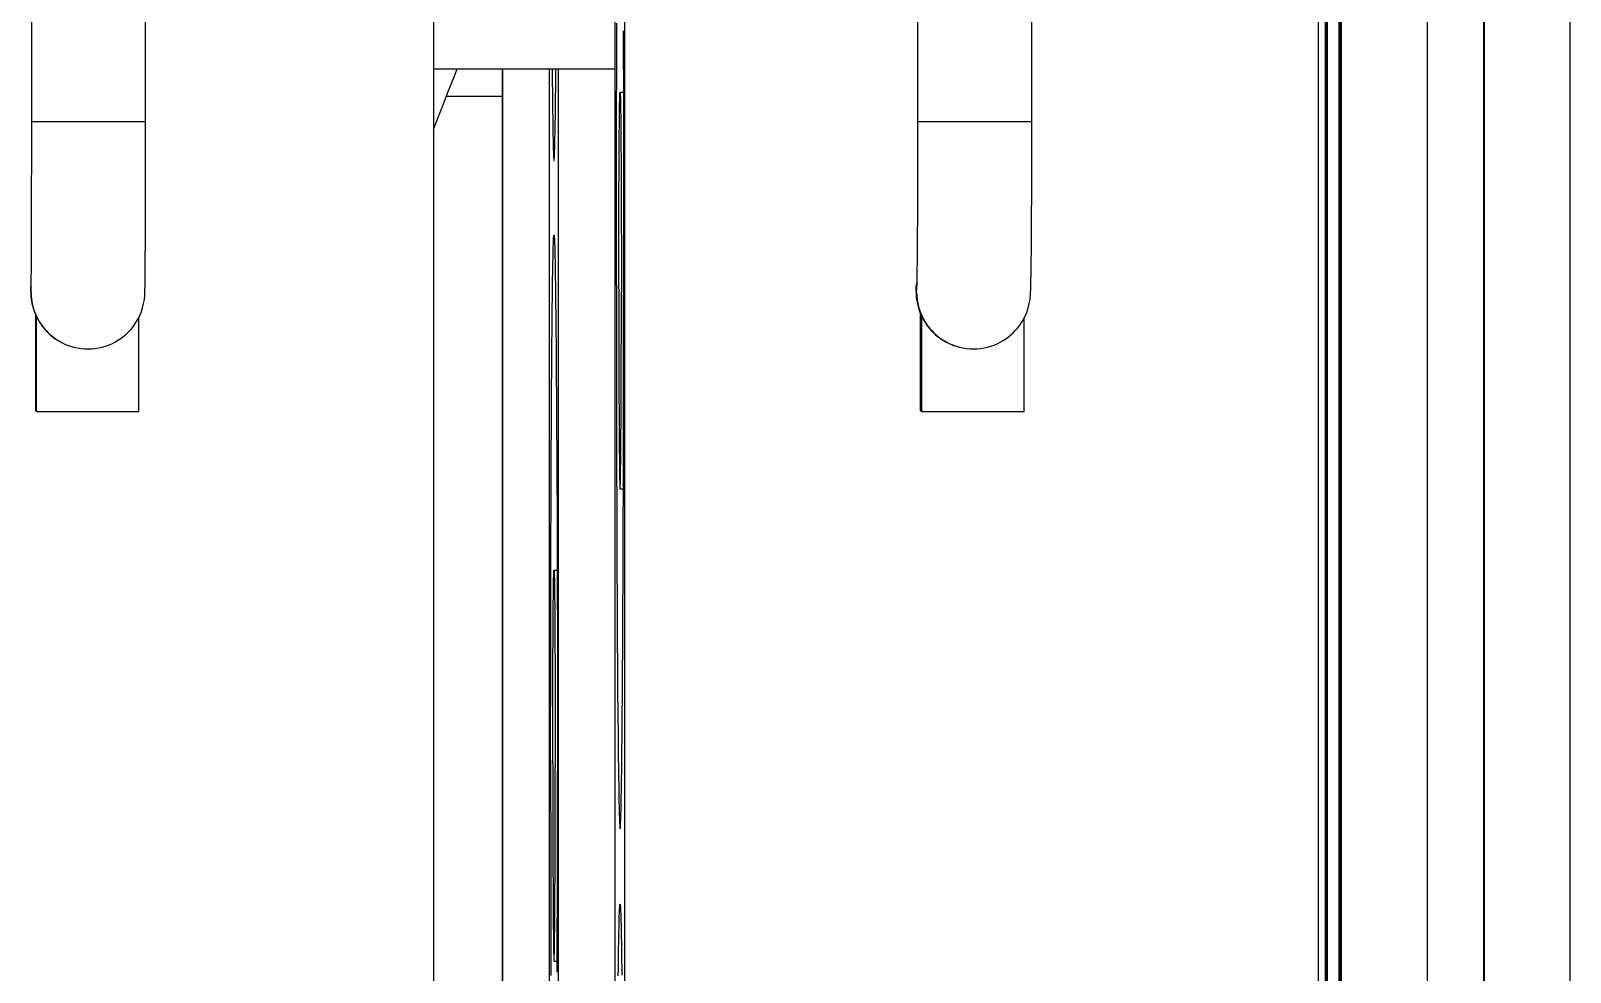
# Model space of a CAD drawing. Header units: millimetres. Extents: x -242 to 242, y -257 to 254.
# Drawn here: x 81.6 to 218.4, y -93.3 to -9.6 of the extents above; entities that cross this region are included whole.
import ezdxf

# ---------------------------------------------------------------- set-up
doc = ezdxf.new("R2010")
doc.units = ezdxf.units.MM
doc.layers.add('VISIBLE', color=7, linetype='Continuous')

msp = doc.modelspace()

# ---------------------------------------------------------------- linework, layer by layer
at = {"layer": 'VISIBLE'}
for p, q in [((198.06, -241.23), (198.06, 241.23)), ((218.37, -241.23), (218.37, 241.23)), ((205.68, -239.7), (205.68, 239.7)), ((210.76, -239.7), (210.76, 239.7)), ((197.86, -233.37), (197.86, 233.37)), ((197.93, -233.52), (197.93, 233.52)), ((197.98, -233.52), (197.98, 233.52)), ((210.69, -233.54), (210.69, 233.54)), ((196.62, -231.91), (196.62, 122)), ((196.69, -232), (196.69, 122.05)), ((196.74, -232.05), (196.74, 122.08)), ((196.82, -232.14), (196.82, 122.14)), ((117.4, -186.91), (117.4, 121.24)), ((133.53, -192.77), (133.53, 120.48)), ((134.37, -186.91), (134.37, 121.24)), ((196.01, -186.91), (196.01, 121.24)), ((81.68, -17.71), (81.68, 27.83)), ((91.8, -17.71), (91.8, 27.83)), ((160.42, -17.71), (160.42, 27.83)), ((170.54, -17.71), (170.54, 27.83)), ((133.67, -10.27), (133.67, -8.97)), ((133.66, -11.59), (133.67, -10.27)), ((134.23, -9.65), (134.24, -10.6)), ((134.24, -10.6), (134.24, -11.58)), ((133.66, -12.93), (133.66, -11.59)), ((134.24, -11.58), (134.24, -12.59)), ((117.4, -13.03), (133.53, -13.03)), ((118.95, -14.38), (119.26, -13.58)), ((119.26, -13.58), (119.48, -13.03)), ((123.51, -118.57), (123.51, -13.03)), ((123.54, -118.6), (123.54, -13.03)), ((127.69, -172.25), (127.69, -13.03)), ((127.92, -13.03), (127.92, -13.42)), ((127.92, -13.42), (127.93, -14.24)), ((128.24, -14.07), (128.25, -13.3)), ((128.25, -13.3), (128.25, -13.03)), ((128.48, -172.25), (128.48, -13.03)), ((133.66, -14.28), (133.66, -12.93)), ((134.24, -12.59), (134.25, -13.62)), ((134.25, -13.62), (134.25, -14.68)), ((118.63, -15.19), (118.95, -14.38)), ((127.93, -14.24), (127.94, -15.05)), ((128.23, -15.49), (128.24, -14.8)), ((128.24, -14.8), (128.24, -14.07)), ((133.65, -15.65), (133.66, -14.28)), ((134.25, -14.68), (134.25, -15.76)), ((118, -16.82), (118.32, -16)), ((118.32, -16), (118.63, -15.19)), ((118.52, -15.47), (123.51, -15.47)), ((127.94, -15.05), (127.95, -15.84)), ((127.95, -15.84), (127.95, -16.22)), ((127.95, -16.22), (127.96, -16.59)), ((128.21, -16.74), (128.22, -16.13)), ((128.22, -16.13), (128.23, -15.49)), ((133.65, -17.03), (133.65, -15.65)), ((133.9, -16.56), (133.91, -16.18)), ((133.91, -16.18), (133.92, -15.87)), ((133.92, -15.61), (133.93, -15.41)), ((133.92, -15.87), (133.92, -15.61)), ((133.93, -15.41), (133.94, -15.26)), ((133.94, -15.16), (133.95, -15.12)), ((133.94, -15.26), (133.94, -15.16)), ((133.95, -15.11), (133.96, -15.15)), ((133.95, -15.12), (133.95, -15.11)), ((133.95, -15.11), (134.25, -15.11)), ((133.96, -15.15), (133.97, -15.22)), ((133.97, -15.22), (133.97, -15.33)), ((133.97, -15.33), (133.98, -15.47)), ((133.98, -15.47), (133.98, -15.65)), ((133.98, -15.65), (133.99, -15.84)), ((133.99, -15.84), (133.99, -16.06)), ((133.99, -16.06), (133.99, -16.3)), ((133.99, -16.3), (134, -16.55)), ((134.25, -15.76), (134.25, -16.86)), ((81.68, -18.44), (81.68, -17.71)), ((81.68, -17.71), (81.69, -17.71)), ((81.69, -17.71), (81.73, -17.71)), ((81.73, -17.71), (81.79, -17.71)), ((81.79, -17.71), (81.89, -17.71)), ((81.89, -17.71), (82.02, -17.71)), ((82.02, -17.71), (82.2, -17.71)), ((82.2, -17.71), (82.43, -17.71)), ((82.43, -17.71), (82.7, -17.71)), ((82.7, -17.71), (83.04, -17.72)), ((83.04, -17.72), (83.43, -17.72)), ((83.43, -17.72), (83.88, -17.72)), ((83.88, -17.72), (84.38, -17.72)), ((84.38, -17.72), (84.93, -17.72)), ((84.93, -17.72), (85.51, -17.72)), ((85.51, -17.72), (86.13, -17.72)), ((86.13, -17.72), (86.76, -17.72)), ((86.76, -17.72), (87.39, -17.72)), ((87.39, -17.72), (88.01, -17.72)), ((88.01, -17.72), (88.59, -17.72)), ((88.59, -17.72), (89.14, -17.72)), ((89.14, -17.72), (89.64, -17.72)), ((89.64, -17.72), (90.08, -17.72)), ((90.08, -17.72), (90.47, -17.72)), ((90.47, -17.72), (90.8, -17.71)), ((90.8, -17.71), (91.08, -17.71)), ((91.08, -17.71), (91.3, -17.71)), ((91.3, -17.71), (91.47, -17.71)), ((91.47, -17.71), (91.6, -17.71)), ((91.6, -17.71), (91.7, -17.71)), ((91.7, -17.71), (91.76, -17.71)), ((91.76, -17.71), (91.79, -17.71)), ((91.79, -17.71), (91.8, -17.71)), ((91.8, -18.44), (91.8, -17.71)), ((117.4, -18.34), (117.68, -17.64)), ((117.68, -17.64), (118, -16.82)), ((127.96, -16.59), (127.96, -16.96)), ((127.96, -16.96), (127.97, -17.31)), ((127.97, -17.31), (127.97, -17.66)), ((127.97, -17.66), (127.98, -18)), ((128.2, -17.82), (128.21, -17.3)), ((128.21, -17.3), (128.21, -16.74)), ((133.65, -18.41), (133.65, -17.03)), ((133.89, -17.49), (133.9, -16.99)), ((133.89, -18.05), (133.89, -17.49)), ((133.9, -16.99), (133.9, -16.56)), ((134, -16.55), (134, -16.82)), ((134, -16.82), (134.01, -17.11)), ((134.01, -17.11), (134.01, -17.4)), ((134.01, -17.4), (134.01, -17.7)), ((134.01, -17.7), (134.02, -18.01)), ((134.25, -16.86), (134.26, -17.99)), ((160.42, -18.44), (160.42, -17.71)), ((160.42, -17.71), (160.43, -17.71)), ((160.43, -17.71), (160.47, -17.71)), ((160.47, -17.71), (160.54, -17.71)), ((160.54, -17.71), (160.64, -17.71)), ((160.64, -17.71), (160.77, -17.71)), ((160.77, -17.71), (160.95, -17.71)), ((160.95, -17.71), (161.18, -17.71)), ((161.18, -17.71), (161.46, -17.71)), ((161.46, -17.71), (161.79, -17.72)), ((161.79, -17.72), (162.19, -17.72)), ((162.19, -17.72), (162.63, -17.72)), ((162.63, -17.72), (163.14, -17.72)), ((163.14, -17.72), (163.69, -17.72)), ((163.69, -17.72), (164.28, -17.72)), ((164.28, -17.72), (164.89, -17.72)), ((164.89, -17.72), (165.52, -17.72)), ((165.52, -17.72), (166.15, -17.72)), ((166.15, -17.72), (166.77, -17.72)), ((166.77, -17.72), (167.36, -17.72)), ((167.36, -17.72), (167.9, -17.72)), ((167.9, -17.72), (168.4, -17.72)), ((168.4, -17.72), (168.84, -17.72)), ((168.84, -17.72), (169.23, -17.72)), ((169.23, -17.72), (169.56, -17.71)), ((169.56, -17.71), (169.83, -17.71)), ((169.83, -17.71), (170.05, -17.71)), ((170.05, -17.71), (170.22, -17.71)), ((170.22, -17.71), (170.35, -17.71)), ((170.35, -17.71), (170.44, -17.71)), ((170.44, -17.71), (170.5, -17.71)), ((170.5, -17.71), (170.54, -17.71)), ((170.54, -18.44), (170.54, -17.71)), ((170.54, -17.71), (170.54, -17.71)), ((81.68, -19.18), (81.68, -18.44)), ((91.8, -19.18), (91.8, -18.44)), ((127.98, -18), (127.98, -18.32)), ((127.98, -18.32), (127.99, -18.63)), ((127.99, -18.63), (127.99, -18.93)), ((127.99, -18.93), (128, -19.22)), ((128.17, -19.15), (128.18, -18.75)), ((128.18, -18.75), (128.19, -18.31)), ((128.19, -18.31), (128.2, -17.82)), ((133.64, -19.8), (133.65, -18.41)), ((133.87, -19.34), (133.88, -18.67)), ((133.88, -18.67), (133.89, -18.05)), ((134.02, -18.01), (134.02, -18.33)), ((134.02, -18.33), (134.02, -18.66)), ((134.02, -18.66), (134.03, -19.01)), ((134.03, -19.01), (134.03, -19.39)), ((134.26, -17.99), (134.26, -19.14)), ((134.26, -19.14), (134.26, -20.32)), ((160.42, -19.18), (160.42, -18.44)), ((170.54, -19.18), (170.54, -18.44)), ((81.68, -19.91), (81.68, -19.18)), ((81.68, -20.65), (81.68, -19.91)), ((91.8, -19.91), (91.8, -19.18)), ((91.8, -20.65), (91.8, -19.91)), ((128, -19.22), (128, -19.49)), ((128, -19.49), (128.01, -19.74)), ((128.01, -19.74), (128.02, -19.98)), ((128.02, -19.98), (128.02, -20.2)), ((128.02, -20.2), (128.03, -20.4)), ((128.03, -20.4), (128.04, -20.58)), ((128.13, -20.59), (128.14, -20.38)), ((128.14, -20.38), (128.15, -20.13)), ((128.15, -20.13), (128.16, -19.84)), ((128.16, -19.51), (128.17, -19.15)), ((128.16, -19.84), (128.16, -19.51)), ((133.64, -21.2), (133.64, -19.8)), ((133.86, -20.86), (133.87, -20.08)), ((133.87, -20.08), (133.87, -19.34)), ((134.03, -19.39), (134.03, -19.8)), ((134.03, -19.8), (134.03, -20.24)), ((134.03, -20.24), (134.04, -20.71)), ((134.26, -20.32), (134.26, -21.51)), ((160.42, -19.91), (160.42, -19.18)), ((160.42, -20.65), (160.42, -19.91)), ((170.54, -19.91), (170.54, -19.18)), ((170.54, -20.65), (170.54, -19.91)), ((81.68, -21.38), (81.68, -20.65)), ((81.68, -22.1), (81.68, -21.38)), ((91.8, -21.38), (91.8, -20.65)), ((91.8, -22.1), (91.8, -21.38)), ((128.04, -20.58), (128.04, -20.73)), ((128.04, -20.73), (128.05, -20.87)), ((128.05, -20.87), (128.06, -20.98)), ((128.06, -20.98), (128.06, -21.07)), ((128.06, -21.07), (128.07, -21.14)), ((128.07, -21.14), (128.08, -21.17)), ((128.08, -21.17), (128.09, -21.18)), ((128.09, -21.16), (128.1, -21.11)), ((128.09, -21.18), (128.09, -21.16)), ((128.1, -21.11), (128.11, -21.03)), ((128.11, -21.03), (128.12, -20.92)), ((128.12, -20.77), (128.13, -20.59)), ((128.12, -20.92), (128.12, -20.77)), ((133.64, -22.6), (133.64, -21.2)), ((133.86, -21.7), (133.86, -20.86)), ((133.86, -22.57), (133.86, -21.7)), ((134.04, -20.71), (134.04, -21.21)), ((134.04, -21.21), (134.04, -21.75)), ((134.04, -21.75), (134.05, -22.32)), ((134.26, -21.51), (134.27, -22.73)), ((160.42, -21.38), (160.42, -20.65)), ((160.42, -22.1), (160.42, -21.38)), ((170.54, -21.38), (170.54, -20.65)), ((170.54, -22.1), (170.54, -21.38)), ((81.67, -22.82), (81.68, -22.1)), ((81.67, -23.52), (81.67, -22.82)), ((91.79, -23.52), (91.8, -22.82)), ((91.8, -22.82), (91.8, -22.1)), ((133.64, -24), (133.64, -22.6)), ((133.85, -23.49), (133.86, -22.57)), ((134.05, -22.32), (134.05, -22.92)), ((134.05, -22.92), (134.05, -23.56)), ((134.27, -22.73), (134.27, -23.97)), ((160.41, -22.82), (160.42, -22.1)), ((160.41, -23.52), (160.41, -22.82)), ((170.53, -23.52), (170.54, -22.82)), ((170.54, -22.82), (170.54, -22.1)), ((81.67, -24.21), (81.67, -23.52)), ((81.67, -24.88), (81.67, -24.21)), ((91.79, -24.21), (91.79, -23.52)), ((91.79, -24.88), (91.79, -24.21)), ((133.64, -25.4), (133.64, -24)), ((133.84, -25.43), (133.85, -24.45)), ((133.85, -24.45), (133.85, -23.49)), ((134.05, -23.56), (134.06, -24.24)), ((134.06, -24.24), (134.06, -24.95)), ((134.27, -23.97), (134.27, -25.23)), ((160.41, -24.21), (160.41, -23.52)), ((160.41, -24.88), (160.41, -24.21)), ((170.53, -24.21), (170.53, -23.52)), ((170.53, -24.88), (170.53, -24.21)), ((81.67, -25.54), (81.67, -24.88)), ((81.67, -26.17), (81.67, -25.54)), ((91.79, -25.54), (91.79, -24.88)), ((91.79, -26.17), (91.79, -25.54)), ((133.63, -26.79), (133.64, -25.4)), ((133.84, -26.43), (133.84, -25.43)), ((134.06, -24.95), (134.06, -25.7)), ((134.06, -25.7), (134.06, -26.49)), ((134.27, -25.23), (134.27, -26.51)), ((160.4, -25.54), (160.41, -24.88)), ((160.4, -26.17), (160.4, -25.54)), ((170.52, -25.54), (170.53, -24.88)), ((170.52, -26.17), (170.52, -25.54)), ((81.66, -27.36), (81.67, -26.78)), ((81.67, -26.78), (81.67, -26.17)), ((91.78, -27.36), (91.79, -26.78)), ((91.79, -26.78), (91.79, -26.17)), ((133.63, -28.18), (133.63, -26.79)), ((133.84, -27.45), (133.84, -26.43)), ((134.06, -26.49), (134.06, -27.31)), ((134.06, -27.31), (134.07, -28.16)), ((134.27, -26.51), (134.27, -27.81)), ((160.39, -27.36), (160.4, -26.78)), ((160.4, -26.78), (160.4, -26.17)), ((170.51, -27.36), (170.52, -26.78)), ((170.52, -26.78), (170.52, -26.17)), ((81.66, -27.91), (81.66, -27.36)), ((81.66, -28.44), (81.66, -27.91)), ((81.66, -28.94), (81.66, -28.44)), ((91.78, -27.91), (91.78, -27.36)), ((91.78, -28.44), (91.78, -27.91)), ((91.78, -28.94), (91.78, -28.44)), ((128.02, -28.85), (128.03, -28.6)), ((128.03, -28.6), (128.04, -28.39)), ((128.04, -28.21), (128.05, -28.06)), ((128.04, -28.39), (128.04, -28.21)), ((128.05, -28.06), (128.06, -27.95)), ((128.06, -27.95), (128.07, -27.87)), ((128.07, -27.87), (128.08, -27.82)), ((128.08, -27.82), (128.08, -27.8)), ((128.08, -27.8), (128.09, -27.81)), ((128.09, -27.81), (128.1, -27.85)), ((128.1, -27.85), (128.11, -27.91)), ((128.11, -27.91), (128.11, -28)), ((128.11, -28), (128.12, -28.11)), ((128.12, -28.11), (128.13, -28.25)), ((128.13, -28.25), (128.13, -28.41)), ((128.13, -28.41), (128.14, -28.59)), ((128.14, -28.59), (128.15, -28.79)), ((133.63, -29.57), (133.63, -28.18)), ((133.84, -28.48), (133.84, -27.45)), ((133.84, -29.51), (133.84, -28.48)), ((134.07, -28.16), (134.07, -29.05)), ((134.27, -27.81), (134.27, -29.13)), ((160.38, -28.94), (160.39, -28.44)), ((160.39, -27.91), (160.39, -27.36)), ((160.39, -28.44), (160.39, -27.91)), ((170.5, -28.94), (170.51, -28.44)), ((170.51, -27.91), (170.51, -27.36)), ((170.51, -28.44), (170.51, -27.91)), ((81.65, -29.88), (81.66, -29.42)), ((81.65, -30.31), (81.65, -29.88)), ((81.66, -29.42), (81.66, -28.94)), ((91.77, -29.42), (91.78, -28.94)), ((91.77, -29.88), (91.77, -29.42)), ((91.77, -30.31), (91.77, -29.88)), ((127.99, -30.23), (128, -29.83)), ((128, -29.46), (128.01, -29.14)), ((128, -29.83), (128, -29.46)), ((128.01, -29.14), (128.02, -28.85)), ((128.15, -28.79), (128.15, -29.01)), ((128.15, -29.01), (128.16, -29.25)), ((128.16, -29.25), (128.16, -29.5)), ((128.16, -29.5), (128.17, -29.77)), ((128.17, -29.77), (128.18, -30.06)), ((128.18, -30.06), (128.18, -30.36)), ((133.63, -30.94), (133.63, -29.57)), ((133.83, -30.54), (133.84, -29.51)), ((134.07, -29.05), (134.07, -29.97)), ((134.07, -29.97), (134.07, -30.92)), ((134.27, -29.13), (134.27, -30.46)), ((160.37, -29.88), (160.38, -29.42)), ((160.37, -30.31), (160.37, -29.88)), ((160.38, -29.42), (160.38, -28.94)), ((170.49, -29.88), (170.5, -29.42)), ((170.49, -30.31), (170.49, -29.88)), ((170.5, -29.42), (170.5, -28.94)), ((81.64, -31.42), (81.65, -31.08)), ((81.64, -31.72), (81.64, -31.42)), ((81.65, -30.71), (81.65, -30.31)), ((81.65, -31.08), (81.65, -30.71)), ((91.76, -31.08), (91.77, -30.71)), ((91.76, -31.42), (91.76, -31.08)), ((91.76, -31.72), (91.76, -31.42)), ((91.77, -30.71), (91.77, -30.31)), ((127.96, -31.67), (127.97, -31.15)), ((127.97, -31.15), (127.98, -30.67)), ((127.98, -30.67), (127.99, -30.23)), ((128.18, -30.36), (128.19, -30.67)), ((128.19, -30.67), (128.19, -31)), ((128.19, -31), (128.2, -31.33)), ((128.2, -31.33), (128.2, -31.68)), ((133.63, -32.3), (133.63, -30.94)), ((133.83, -31.56), (133.83, -30.54)), ((134.07, -30.92), (134.07, -31.9)), ((134.27, -30.46), (134.27, -31.8)), ((160.35, -31.42), (160.36, -31.08)), ((160.35, -31.72), (160.35, -31.42)), ((160.36, -30.71), (160.37, -30.31)), ((160.36, -31.08), (160.36, -30.71)), ((170.46, -31.72), (170.47, -31.42)), ((170.47, -31.08), (170.48, -30.71)), ((170.47, -31.42), (170.47, -31.08)), ((170.48, -30.71), (170.49, -30.31)), ((81.6, -32.86), (81.61, -32.53)), ((81.61, -32.53), (81.63, -32.26)), ((81.62, -32.87), (81.63, -32.54)), ((81.63, -32.23), (81.64, -31.99)), ((81.63, -32.43), (81.63, -32.23)), ((81.63, -32.59), (81.63, -32.43)), ((81.63, -32.54), (81.63, -32.51)), ((81.63, -32.71), (81.63, -32.59)), ((81.63, -32.71), (81.63, -32.71)), ((81.64, -31.99), (81.64, -31.72)), ((91.73, -33.03), (91.74, -32.71)), ((91.74, -32.59), (91.75, -32.43)), ((91.74, -32.71), (91.74, -32.59)), ((91.75, -31.99), (91.76, -31.72)), ((91.75, -32.23), (91.75, -31.99)), ((91.75, -32.43), (91.75, -32.23)), ((127.95, -32.83), (127.96, -32.23)), ((127.96, -32.23), (127.96, -31.67)), ((128.2, -31.68), (128.21, -32.04)), ((128.21, -32.04), (128.21, -32.41)), ((128.21, -32.41), (128.22, -32.78)), ((128.22, -32.78), (128.22, -33.17)), ((133.63, -32.3), (133.63, -33.66)), ((133.83, -32.57), (133.83, -31.56)), ((133.83, -32.57), (133.83, -33.57)), ((134.07, -31.9), (134.07, -32.89)), ((134.27, -31.8), (134.27, -33.16)), ((160.26, -32.86), (160.27, -32.53)), ((160.27, -32.53), (160.3, -32.19)), ((160.3, -32.19), (160.34, -31.97)), ((160.3, -32.87), (160.31, -32.54)), ((160.31, -32.54), (160.33, -32.35)), ((160.32, -32.47), (160.33, -32.39)), ((160.32, -32.47), (160.32, -32.47)), ((160.33, -32.26), (160.34, -32.21)), ((160.33, -32.43), (160.34, -32.23)), ((160.33, -32.39), (160.33, -32.26)), ((160.33, -32.43), (160.33, -32.43)), ((160.34, -31.99), (160.35, -31.72)), ((160.34, -32.23), (160.34, -31.99)), ((170.43, -32.82), (170.44, -32.74)), ((170.43, -32.9), (170.43, -32.82)), ((170.44, -32.64), (170.45, -32.23)), ((170.44, -32.74), (170.44, -32.64)), ((170.45, -32.23), (170.46, -31.99)), ((170.46, -31.99), (170.46, -31.72)), ((81.6, -32.86), (81.61, -33.19)), ((81.61, -33.19), (81.64, -33.53)), ((81.62, -32.87), (81.63, -33.2)), ((81.63, -33.2), (81.66, -33.54)), ((81.64, -33.53), (81.7, -33.9)), ((81.66, -33.54), (81.72, -33.9)), ((81.7, -33.9), (81.8, -34.28)), ((81.72, -33.9), (81.82, -34.29)), ((91.53, -34.28), (91.62, -33.9)), ((91.62, -33.9), (91.69, -33.54)), ((91.69, -33.52), (91.72, -33.18)), ((91.69, -33.54), (91.69, -33.52)), ((91.72, -33.15), (91.73, -33.12)), ((91.72, -33.18), (91.72, -33.15)), ((91.73, -33.08), (91.73, -33.03)), ((91.73, -33.12), (91.73, -33.08)), ((127.93, -34.16), (127.94, -33.48)), ((127.93, -34.88), (127.93, -34.16)), ((127.94, -33.48), (127.95, -32.83)), ((128.22, -33.17), (128.23, -33.95)), ((128.23, -33.95), (128.24, -34.77)), ((133.63, -33.66), (133.63, -35)), ((133.83, -33.57), (133.83, -34.54)), ((134.07, -33.9), (134.07, -32.89)), ((134.07, -34.93), (134.07, -33.9)), ((134.27, -34.53), (134.27, -33.16)), ((160.26, -32.86), (160.27, -33.19)), ((160.27, -33.19), (160.3, -33.53)), ((160.3, -32.87), (160.31, -33.2)), ((160.3, -33.53), (160.37, -33.9)), ((160.31, -33.2), (160.34, -33.54)), ((160.34, -33.54), (160.41, -33.9)), ((160.37, -33.9), (160.46, -34.28)), ((160.41, -33.9), (160.5, -34.29)), ((170.21, -34.28), (170.31, -33.9)), ((170.31, -33.89), (170.38, -33.52)), ((170.31, -33.9), (170.31, -33.89)), ((170.38, -33.47), (170.42, -33.12)), ((170.38, -33.5), (170.38, -33.47)), ((170.38, -33.52), (170.38, -33.5)), ((170.42, -33.03), (170.43, -32.97)), ((170.42, -33.08), (170.42, -33.03)), ((170.42, -33.12), (170.42, -33.08)), ((170.43, -32.97), (170.43, -32.9)), ((81.8, -34.28), (81.93, -34.67)), ((81.82, -34.29), (81.95, -34.68)), ((81.93, -34.67), (82.11, -35.08)), ((81.95, -34.68), (82.13, -35.09)), ((82.04, -43.44), (82.04, -34.92)), ((82.1, -43.48), (82.1, -35.06)), ((82.11, -35.08), (82.33, -35.49)), ((82.13, -35.09), (82.35, -35.5)), ((82.33, -35.49), (82.61, -35.89)), ((82.35, -35.5), (82.63, -35.9)), ((90.72, -35.9), (90.99, -35.5)), ((90.99, -35.5), (91.22, -35.09)), ((91.2, -43.48), (91.2, -35.12)), ((91.22, -35.09), (91.39, -34.68)), ((91.39, -34.68), (91.4, -34.68)), ((91.4, -34.68), (91.53, -34.28)), ((127.92, -35.65), (127.93, -34.88)), ((128.24, -34.77), (128.25, -35.6)), ((133.63, -35), (133.63, -36.32)), ((133.83, -34.54), (133.84, -35.49)), ((133.84, -35.49), (133.84, -36.41)), ((134.07, -35.96), (134.07, -34.93)), ((134.27, -35.91), (134.27, -34.53)), ((160.46, -34.28), (160.59, -34.67)), ((160.5, -34.29), (160.64, -34.68)), ((160.59, -34.67), (160.77, -35.08)), ((160.64, -34.68), (160.81, -35.09)), ((160.64, -43.44), (160.64, -34.78)), ((160.77, -43.48), (160.77, -35.06)), ((160.77, -35.08), (160.99, -35.49)), ((160.81, -35.09), (161.04, -35.5)), ((160.99, -35.49), (161.27, -35.89)), ((161.04, -35.5), (161.31, -35.9)), ((169.41, -35.9), (169.68, -35.49)), ((169.68, -35.49), (169.91, -35.08)), ((169.87, -43.48), (169.87, -35.16)), ((169.91, -35.08), (170.08, -34.68)), ((170.08, -34.68), (170.21, -34.28)), ((82.61, -35.89), (82.94, -36.29)), ((82.63, -35.9), (82.79, -36.1)), ((82.63, -35.9), (82.63, -35.9)), ((82.79, -36.1), (82.96, -36.3)), ((82.94, -36.29), (83.33, -36.67)), ((82.96, -36.3), (82.96, -36.3)), ((82.96, -36.3), (83.15, -36.49)), ((82.96, -36.3), (82.96, -36.3)), ((83.15, -36.49), (83.35, -36.68)), ((83.33, -36.67), (83.77, -37.02)), ((83.35, -36.68), (83.35, -36.68)), ((83.35, -36.68), (83.57, -36.85)), ((83.35, -36.68), (83.35, -36.68)), ((83.57, -36.85), (83.79, -37.03)), ((89.55, -37.03), (89.78, -36.85)), ((89.78, -36.85), (90, -36.68)), ((90, -36.68), (90.2, -36.49)), ((90, -36.68), (90, -36.68)), ((90, -36.68), (90, -36.68)), ((90.2, -36.49), (90.39, -36.3)), ((90.39, -36.3), (90.56, -36.1)), ((90.39, -36.3), (90.39, -36.3)), ((90.39, -36.3), (90.39, -36.3)), ((90.56, -36.1), (90.72, -35.9)), ((90.72, -35.9), (90.72, -35.9)), ((127.9, -37.3), (127.91, -36.46)), ((127.91, -36.46), (127.92, -35.65)), ((128.25, -35.6), (128.26, -36.44)), ((128.26, -36.44), (128.27, -37.32)), ((133.63, -36.32), (133.63, -37.63)), ((133.84, -36.41), (133.84, -37.29)), ((134.07, -36.99), (134.07, -35.96)), ((134.27, -37.3), (134.27, -35.91)), ((161.27, -35.89), (161.6, -36.29)), ((161.31, -35.9), (161.47, -36.1)), ((161.31, -35.9), (161.31, -35.9)), ((161.47, -36.1), (161.64, -36.3)), ((161.6, -36.29), (161.99, -36.67)), ((161.64, -36.3), (161.64, -36.3)), ((161.64, -36.3), (161.83, -36.49)), ((161.64, -36.3), (161.64, -36.3)), ((161.83, -36.49), (162.03, -36.68)), ((161.99, -36.67), (162.44, -37.02)), ((162.03, -36.68), (162.03, -36.68)), ((162.03, -36.68), (162.25, -36.85)), ((162.03, -36.68), (162.03, -36.68)), ((162.25, -36.85), (162.48, -37.03)), ((168.24, -37.03), (168.47, -36.85)), ((168.47, -36.85), (168.68, -36.68)), ((168.68, -36.68), (168.89, -36.49)), ((168.68, -36.68), (168.68, -36.68)), ((168.68, -36.68), (168.68, -36.68)), ((168.89, -36.49), (169.07, -36.3)), ((169.07, -36.3), (169.25, -36.1)), ((169.25, -36.1), (169.41, -35.9)), ((83.77, -37.02), (84.03, -37.17)), ((83.79, -37.03), (83.79, -37.03)), ((83.79, -37.03), (84.04, -37.18)), ((83.79, -37.03), (83.79, -37.03)), ((84.04, -37.18), (84.29, -37.33)), ((84.05, -37.19), (84.27, -37.32)), ((84.27, -37.32), (84.32, -37.34)), ((84.29, -37.33), (84.29, -37.33)), ((84.29, -37.33), (84.56, -37.46)), ((84.29, -37.33), (84.29, -37.33)), ((84.56, -37.46), (84.84, -37.58)), ((84.82, -37.57), (84.82, -37.57)), ((84.82, -37.57), (84.84, -37.58)), ((84.84, -37.58), (84.84, -37.58)), ((84.84, -37.58), (85.13, -37.68)), ((84.84, -37.58), (84.84, -37.58)), ((85.13, -37.68), (85.43, -37.77)), ((85.43, -37.77), (85.43, -37.77)), ((85.43, -37.77), (85.74, -37.83)), ((85.43, -37.77), (85.43, -37.77)), ((85.74, -37.83), (86.04, -37.89)), ((86.04, -37.89), (86.04, -37.89)), ((86.04, -37.89), (86.36, -37.91)), ((86.04, -37.89), (86.04, -37.89)), ((86.36, -37.91), (86.67, -37.93)), ((86.67, -37.93), (86.99, -37.91)), ((86.67, -37.93), (86.67, -37.93)), ((86.67, -37.93), (86.67, -37.93)), ((86.99, -37.91), (87.3, -37.89)), ((87.3, -37.89), (87.62, -37.83)), ((87.3, -37.89), (87.3, -37.89)), ((87.3, -37.89), (87.3, -37.89)), ((87.62, -37.83), (87.92, -37.77)), ((87.92, -37.77), (88.22, -37.68)), ((87.92, -37.77), (87.92, -37.77)), ((87.92, -37.77), (87.92, -37.77)), ((88.22, -37.68), (88.51, -37.58)), ((88.51, -37.58), (88.79, -37.46)), ((88.51, -37.58), (88.51, -37.58)), ((88.51, -37.58), (88.51, -37.58)), ((88.79, -37.46), (89.05, -37.33)), ((89.05, -37.33), (89.31, -37.18)), ((89.05, -37.33), (89.05, -37.33)), ((89.05, -37.33), (89.05, -37.33)), ((89.31, -37.18), (89.55, -37.03)), ((89.55, -37.03), (89.55, -37.03)), ((89.55, -37.03), (89.55, -37.03)), ((127.89, -39.11), (127.9, -38.18)), ((127.9, -38.18), (127.9, -37.3)), ((128.27, -37.32), (128.27, -38.28)), ((128.27, -38.28), (128.28, -39.3)), ((133.63, -37.63), (133.63, -38.92)), ((133.84, -37.29), (133.84, -38.15)), ((133.84, -38.15), (133.84, -38.97)), ((134.06, -38.03), (134.07, -36.99)), ((134.06, -39.05), (134.06, -38.03)), ((134.27, -38.7), (134.27, -37.3)), ((162.44, -37.02), (162.94, -37.32)), ((162.48, -37.03), (162.48, -37.03)), ((162.48, -37.03), (162.72, -37.18)), ((162.48, -37.03), (162.48, -37.03)), ((162.72, -37.18), (162.98, -37.33)), ((162.94, -37.32), (163.48, -37.57)), ((162.98, -37.33), (162.98, -37.33)), ((162.98, -37.33), (163.25, -37.46)), ((162.98, -37.33), (162.98, -37.33)), ((163.25, -37.46), (163.52, -37.58)), ((163.48, -37.57), (164.07, -37.76)), ((163.52, -37.58), (163.52, -37.58)), ((163.52, -37.58), (163.82, -37.68)), ((163.52, -37.58), (163.52, -37.58)), ((163.82, -37.68), (164.11, -37.77)), ((164.07, -37.76), (164.08, -37.76)), ((164.08, -37.76), (164.11, -37.77)), ((164.11, -37.77), (164.11, -37.77)), ((164.11, -37.77), (164.42, -37.83)), ((164.11, -37.77), (164.11, -37.77)), ((164.42, -37.83), (164.73, -37.89)), ((164.73, -37.89), (164.73, -37.89)), ((164.73, -37.89), (165.05, -37.91)), ((164.73, -37.89), (164.73, -37.89)), ((165.05, -37.91), (165.36, -37.93)), ((165.36, -37.93), (165.68, -37.91)), ((165.36, -37.93), (165.36, -37.93)), ((165.36, -37.93), (165.36, -37.93)), ((165.68, -37.91), (165.99, -37.89)), ((165.99, -37.89), (166.3, -37.83)), ((165.99, -37.89), (165.99, -37.89)), ((165.99, -37.89), (165.99, -37.89)), ((166.3, -37.83), (166.6, -37.77)), ((166.6, -37.77), (166.9, -37.68)), ((166.6, -37.77), (166.6, -37.77)), ((166.6, -37.77), (166.6, -37.77)), ((166.9, -37.68), (167.19, -37.58)), ((167.19, -37.58), (167.47, -37.46)), ((167.19, -37.58), (167.19, -37.58)), ((167.19, -37.58), (167.19, -37.58)), ((167.47, -37.46), (167.74, -37.33)), ((167.74, -37.33), (168, -37.18)), ((167.74, -37.33), (167.74, -37.33)), ((167.74, -37.33), (167.74, -37.33)), ((168, -37.18), (168.24, -37.03)), ((168.24, -37.03), (168.24, -37.03)), ((168.24, -37.03), (168.24, -37.03)), ((127.88, -40.07), (127.89, -39.11)), ((128.28, -39.3), (128.29, -40.4)), ((133.63, -38.92), (133.64, -40.2)), ((133.84, -38.97), (133.84, -39.75)), ((134.06, -40.05), (134.06, -39.05)), ((134.27, -40.1), (134.27, -38.7)), ((127.87, -41.06), (127.88, -40.07)), ((128.29, -40.4), (128.29, -40.98)), ((128.29, -40.98), (128.3, -41.58)), ((133.64, -40.2), (133.64, -41.45)), ((133.84, -39.75), (133.85, -40.5)), ((133.85, -40.5), (133.85, -41.21)), ((134.05, -41.99), (134.06, -41.03)), ((134.06, -41.03), (134.06, -40.05)), ((134.27, -41.51), (134.27, -40.1)), ((127.86, -43.16), (127.87, -42.09)), ((127.87, -42.09), (127.87, -41.06)), ((128.3, -41.58), (128.3, -42.2)), ((128.3, -42.2), (128.31, -42.84)), ((133.64, -41.45), (133.64, -42.69)), ((133.85, -41.21), (133.85, -41.89)), ((133.85, -41.89), (133.85, -42.53)), ((134.05, -42.91), (134.05, -41.99)), ((134.27, -42.91), (134.27, -41.51)), ((82.04, -43.44), (82.1, -43.48)), ((82.1, -43.48), (91.2, -43.48)), ((127.86, -44.26), (127.86, -43.16)), ((128.31, -42.84), (128.31, -43.5)), ((128.31, -43.5), (128.31, -44.18)), ((133.64, -42.69), (133.64, -43.9)), ((133.85, -42.53), (133.86, -43.13)), ((133.86, -43.13), (133.86, -43.7)), ((133.86, -43.7), (133.86, -44.24)), ((134.04, -43.78), (134.05, -42.91)), ((134.26, -44.32), (134.27, -42.91)), ((160.64, -43.44), (160.77, -43.48)), ((160.77, -43.48), (169.87, -43.48)), ((127.85, -45.39), (127.86, -44.26)), ((128.31, -44.18), (128.32, -44.89)), ((128.32, -44.89), (128.32, -45.62)), ((133.64, -43.9), (133.64, -45.09)), ((133.64, -45.09), (133.65, -46.26)), ((133.86, -44.24), (133.87, -44.74)), ((133.87, -44.74), (133.87, -45.21)), ((134.03, -45.4), (134.04, -44.62)), ((134.04, -44.62), (134.04, -43.78)), ((134.26, -45.72), (134.26, -44.32)), ((127.84, -46.55), (127.85, -45.39)), ((128.32, -45.62), (128.33, -46.37)), ((128.33, -46.37), (128.33, -47.14)), ((133.65, -46.26), (133.65, -47.41)), ((133.87, -45.21), (133.87, -45.65)), ((133.87, -45.65), (133.87, -46.06)), ((133.87, -46.06), (133.88, -46.44)), ((133.88, -46.44), (133.88, -46.79)), ((134.02, -46.81), (134.03, -46.14)), ((134.03, -46.14), (134.03, -45.4)), ((134.26, -47.12), (134.26, -45.72)), ((127.83, -48.95), (127.84, -47.73)), ((127.84, -47.73), (127.84, -46.55)), ((128.33, -47.14), (128.33, -47.94)), ((133.65, -47.41), (133.65, -48.53)), ((133.88, -46.79), (133.88, -47.12)), ((133.88, -47.12), (133.89, -47.44)), ((133.89, -47.44), (133.89, -47.75)), ((133.89, -47.75), (133.89, -48.05)), ((134.01, -47.99), (134.02, -47.43)), ((134.02, -47.43), (134.02, -46.81)), ((134.26, -48.51), (134.26, -47.12)), ((127.83, -50.19), (127.83, -48.95)), ((128.33, -47.94), (128.34, -48.76)), ((128.34, -48.76), (128.34, -49.61)), ((133.65, -48.53), (133.65, -49.63)), ((133.89, -48.05), (133.9, -48.35)), ((133.9, -48.35), (133.9, -48.63)), ((133.9, -48.63), (133.91, -48.9)), ((133.91, -48.9), (133.91, -49.16)), ((133.91, -49.16), (133.91, -49.4)), ((133.99, -49.29), (134, -48.92)), ((134, -48.48), (134.01, -47.99)), ((134, -48.92), (134, -48.48)), ((134.25, -49.89), (134.26, -48.51)), ((127.82, -51.45), (127.83, -50.19)), ((128.34, -49.61), (128.34, -50.48)), ((128.34, -50.48), (128.35, -51.37)), ((133.65, -49.63), (133.66, -50.71)), ((133.91, -49.4), (133.92, -49.62)), ((133.92, -49.62), (133.92, -49.81)), ((133.92, -49.81), (133.93, -49.98)), ((133.93, -49.98), (133.93, -50.13)), ((133.93, -50.13), (133.94, -50.24)), ((133.94, -50.24), (133.94, -50.32)), ((133.94, -50.32), (133.95, -50.35)), ((133.95, -50.35), (133.96, -50.35)), ((133.95, -50.35), (134.25, -50.35)), ((133.96, -50.3), (133.97, -50.21)), ((133.96, -50.35), (133.96, -50.3)), ((133.97, -50.06), (133.98, -49.86)), ((133.97, -50.21), (133.97, -50.06)), ((133.98, -49.86), (133.99, -49.61)), ((133.99, -49.61), (133.99, -49.29)), ((134.25, -51.26), (134.25, -49.89)), ((127.82, -52.73), (127.82, -51.45)), ((128.35, -51.37), (128.35, -52.29)), ((133.66, -50.71), (133.66, -51.76)), ((133.66, -51.76), (133.66, -52.79)), ((134.24, -52.62), (134.25, -51.26)), ((127.81, -54.03), (127.82, -52.73)), ((128.35, -52.29), (128.35, -53.24)), ((128.35, -53.24), (128.36, -54.2)), ((133.66, -52.79), (133.67, -53.79)), ((134.24, -53.97), (134.24, -52.62)), ((127.81, -55.35), (127.81, -54.03)), ((128.36, -54.2), (128.36, -55.2)), ((133.67, -53.79), (133.67, -54.77)), ((134.24, -55.29), (134.24, -53.97)), ((127.81, -56.68), (127.81, -55.35)), ((128.36, -55.2), (128.36, -56.21)), ((133.67, -54.77), (133.67, -55.72)), ((133.67, -55.72), (133.68, -56.65)), ((134.23, -56.6), (134.24, -55.29)), ((127.8, -58.03), (127.81, -56.68)), ((128.36, -56.21), (128.37, -57.26)), ((128.37, -57.26), (128.37, -58.32)), ((133.68, -56.65), (133.68, -57.56)), ((134.23, -57.88), (134.23, -56.6)), ((127.8, -59.39), (127.8, -58.03)), ((128.04, -59), (128.05, -58.64)), ((128.05, -58.33), (128.06, -58.08)), ((128.05, -58.64), (128.05, -58.33)), ((128.06, -57.88), (128.07, -57.74)), ((128.06, -58.08), (128.06, -57.88)), ((128.07, -57.74), (128.08, -57.64)), ((128.08, -57.6), (128.09, -57.59)), ((128.08, -57.64), (128.08, -57.6)), ((128.09, -57.59), (128.09, -57.63)), ((128.09, -57.59), (128.37, -57.59)), ((128.09, -57.63), (128.1, -57.71)), ((128.1, -57.71), (128.1, -57.82)), ((128.1, -57.82), (128.11, -57.96)), ((128.11, -57.96), (128.11, -58.13)), ((128.11, -58.13), (128.12, -58.32)), ((128.12, -58.32), (128.12, -58.54)), ((128.12, -58.54), (128.12, -58.77)), ((128.12, -58.77), (128.13, -59.03)), ((128.37, -58.32), (128.37, -59.41)), ((133.68, -57.56), (133.68, -58.43)), ((133.68, -58.43), (133.69, -59.29)), ((134.22, -59.14), (134.23, -57.88)), ((127.8, -60.75), (127.8, -59.39)), ((128.02, -60.47), (128.03, -59.92)), ((128.03, -59.43), (128.04, -59)), ((128.03, -59.92), (128.03, -59.43)), ((128.13, -59.03), (128.13, -59.3)), ((128.13, -59.3), (128.14, -59.58)), ((128.14, -59.58), (128.14, -59.87)), ((128.14, -59.87), (128.14, -60.17)), ((128.14, -60.17), (128.15, -60.47)), ((128.37, -59.41), (128.37, -60.52)), ((133.69, -59.29), (133.69, -60.12)), ((133.69, -60.12), (133.69, -60.93)), ((134.21, -60.38), (134.22, -59.14)), ((127.79, -62.12), (127.8, -60.75)), ((128.01, -61.74), (128.02, -61.08)), ((128.02, -61.08), (128.02, -60.47)), ((128.15, -60.47), (128.15, -60.78)), ((128.15, -60.78), (128.15, -61.11)), ((128.15, -61.11), (128.15, -61.46)), ((128.15, -61.46), (128.16, -61.84)), ((128.37, -60.52), (128.38, -61.66)), ((133.69, -60.93), (133.7, -61.71)), ((134.21, -61.59), (134.21, -60.38)), ((127.79, -63.5), (127.79, -62.12)), ((128, -63.23), (128.01, -62.46)), ((128.01, -62.46), (128.01, -61.74)), ((128.16, -61.84), (128.16, -62.24)), ((128.16, -62.24), (128.16, -62.68)), ((128.16, -62.68), (128.17, -63.14)), ((128.38, -61.66), (128.38, -62.82)), ((128.38, -62.82), (128.38, -64)), ((133.7, -61.71), (133.7, -62.47)), ((133.7, -62.47), (133.71, -63.21)), ((134.2, -62.77), (134.21, -61.59)), ((134.2, -63.92), (134.2, -62.77)), ((127.79, -64.88), (127.79, -63.5)), ((127.99, -64.92), (128, -64.05)), ((128, -64.05), (128, -63.23)), ((128.17, -63.14), (128.17, -63.64)), ((128.17, -63.64), (128.17, -64.16)), ((128.17, -64.16), (128.17, -64.73)), ((128.38, -64), (128.38, -65.2)), ((133.71, -63.21), (133.71, -63.92)), ((133.71, -63.92), (133.71, -64.61)), ((134.19, -65.03), (134.2, -63.92)), ((127.79, -66.26), (127.79, -64.88)), ((127.99, -65.82), (127.99, -64.92)), ((128.17, -64.73), (128.18, -65.32)), ((128.18, -65.32), (128.18, -65.95)), ((128.38, -65.2), (128.38, -66.43)), ((133.71, -64.61), (133.72, -65.28)), ((133.72, -65.28), (133.72, -65.93)), ((134.18, -66.12), (134.19, -65.03)), ((127.79, -67.63), (127.79, -66.26)), ((127.98, -67.73), (127.99, -66.76)), ((127.99, -66.76), (127.99, -65.82)), ((128.18, -65.95), (128.18, -66.62)), ((128.18, -66.62), (128.18, -67.33)), ((128.38, -66.43), (128.38, -67.67)), ((133.72, -65.93), (133.73, -66.56)), ((133.73, -66.56), (133.73, -67.16)), ((134.18, -67.16), (134.18, -66.12)), ((127.79, -69.01), (127.79, -67.63)), ((127.98, -68.72), (127.98, -67.73)), ((128.18, -67.33), (128.19, -68.07)), ((128.19, -68.07), (128.19, -68.84)), ((128.38, -67.67), (128.38, -68.93)), ((133.73, -67.16), (133.73, -67.75)), ((133.73, -67.75), (133.74, -68.86)), ((134.16, -69.15), (134.17, -68.18)), ((134.17, -68.18), (134.18, -67.16)), ((127.78, -70.38), (127.79, -69.01)), ((127.98, -69.72), (127.98, -68.72)), ((127.98, -70.73), (127.98, -69.72)), ((128.19, -68.84), (128.19, -69.65)), ((128.19, -69.65), (128.19, -70.5)), ((128.38, -68.93), (128.39, -70.21)), ((133.74, -68.86), (133.75, -69.9)), ((134.15, -70.09), (134.16, -69.15)), ((127.78, -71.74), (127.78, -70.38)), ((127.98, -71.75), (127.98, -70.73)), ((128.19, -70.5), (128.19, -71.37)), ((128.39, -70.21), (128.39, -71.51)), ((133.75, -69.9), (133.76, -70.86)), ((133.76, -70.86), (133.77, -71.76)), ((134.14, -71.84), (134.15, -70.99)), ((134.15, -70.99), (134.15, -70.09)), ((127.78, -73.1), (127.78, -71.74)), ((127.97, -72.77), (127.98, -71.75)), ((128.19, -71.37), (128.19, -72.28)), ((128.19, -72.28), (128.2, -73.22)), ((128.39, -71.51), (128.39, -72.82)), ((133.77, -71.76), (133.78, -72.62)), ((134.13, -72.66), (134.14, -71.84)), ((127.78, -74.44), (127.78, -73.1)), ((127.97, -73.78), (127.97, -72.77)), ((127.97, -74.77), (127.97, -73.78)), ((128.2, -73.22), (128.2, -74.18)), ((128.39, -72.82), (128.39, -74.15)), ((133.78, -72.62), (133.78, -73.46)), ((133.78, -73.46), (133.79, -74.28)), ((134.11, -74.17), (134.12, -73.44)), ((134.12, -73.44), (134.13, -72.66)), ((127.78, -74.44), (127.78, -75.78)), ((127.97, -74.77), (127.97, -75.75)), ((128.2, -74.18), (128.2, -75.16)), ((128.2, -76.15), (128.2, -75.16)), ((128.39, -74.15), (128.39, -75.49)), ((133.79, -74.28), (133.8, -75.08)), ((133.8, -75.08), (133.81, -75.47)), ((134.1, -74.86), (134.11, -74.17)), ((134.1, -75.52), (134.1, -74.86)), ((127.78, -75.78), (127.78, -77.1)), ((127.97, -75.75), (127.97, -76.71)), ((128.2, -77.17), (128.2, -76.15)), ((128.39, -76.84), (128.39, -75.49)), ((133.81, -75.47), (133.81, -75.86)), ((133.81, -75.86), (133.82, -76.23)), ((133.82, -76.23), (133.83, -76.59)), ((133.83, -76.59), (133.83, -76.95)), ((134.08, -76.69), (134.09, -76.12)), ((134.09, -76.12), (134.1, -75.52)), ((127.78, -77.1), (127.78, -78.4)), ((127.97, -76.71), (127.98, -77.64)), ((127.98, -77.64), (127.98, -78.55)), ((128.19, -78.18), (128.2, -77.17)), ((128.39, -78.2), (128.39, -76.84)), ((133.83, -76.95), (133.84, -77.29)), ((133.84, -77.29), (133.84, -77.62)), ((133.84, -77.62), (133.85, -77.94)), ((133.85, -77.94), (133.85, -78.25)), ((134.05, -78.15), (134.06, -77.7)), ((134.06, -77.7), (134.07, -77.22)), ((134.07, -77.22), (134.08, -76.69)), ((127.78, -78.4), (127.79, -79.69)), ((127.98, -78.55), (127.98, -79.42)), ((128.19, -79.2), (128.19, -78.18)), ((128.19, -80.22), (128.19, -79.2)), ((128.39, -79.57), (128.39, -78.2)), ((133.85, -78.25), (133.86, -78.54)), ((133.86, -78.54), (133.87, -78.82)), ((133.87, -78.82), (133.87, -79.08)), ((133.87, -79.08), (133.88, -79.32)), ((133.88, -79.32), (133.89, -79.54)), ((134.02, -79.53), (134.03, -79.24)), ((134.03, -79.24), (134.04, -78.92)), ((134.04, -78.92), (134.05, -78.55)), ((134.05, -78.55), (134.05, -78.15)), ((127.79, -79.69), (127.79, -80.97)), ((127.98, -79.42), (127.98, -80.27)), ((127.98, -80.27), (127.98, -81.08)), ((128.19, -81.22), (128.19, -80.22)), ((128.39, -80.95), (128.39, -79.57)), ((133.89, -79.54), (133.89, -79.75)), ((133.89, -79.75), (133.9, -79.93)), ((133.9, -79.93), (133.91, -80.1)), ((133.91, -80.1), (133.92, -80.24)), ((133.92, -80.24), (133.92, -80.36)), ((133.92, -80.36), (133.93, -80.45)), ((133.93, -80.45), (133.94, -80.52)), ((133.94, -80.52), (133.95, -80.56)), ((133.95, -80.57), (133.96, -80.56)), ((133.95, -80.56), (133.95, -80.57)), ((133.96, -80.56), (133.97, -80.51)), ((133.97, -80.51), (133.98, -80.43)), ((133.98, -80.43), (133.99, -80.32)), ((133.99, -80.18), (134, -80)), ((133.99, -80.32), (133.99, -80.18)), ((134, -80), (134.01, -79.78)), ((134.01, -79.78), (134.02, -79.53)), ((127.79, -80.97), (127.79, -82.22)), ((127.98, -81.08), (127.98, -81.85)), ((127.98, -81.85), (127.99, -82.59)), ((128.19, -82.21), (128.19, -81.22)), ((128.38, -82.33), (128.39, -80.95)), ((127.79, -82.22), (127.79, -83.46)), ((127.99, -82.59), (127.99, -83.29)), ((127.99, -83.29), (127.99, -83.96)), ((128.18, -83.18), (128.19, -82.21)), ((128.18, -84.12), (128.18, -83.18)), ((128.38, -83.71), (128.38, -82.33)), ((127.79, -83.46), (127.79, -84.68)), ((127.79, -84.68), (127.79, -85.88)), ((127.99, -83.96), (127.99, -84.59)), ((127.99, -84.59), (128, -85.19)), ((128.18, -85.02), (128.18, -84.12)), ((128.38, -85.1), (128.38, -83.71)), ((127.79, -85.88), (127.79, -87.05)), ((128, -85.19), (128, -85.75)), ((128, -85.75), (128, -86.28)), ((128.17, -85.89), (128.18, -85.02)), ((128.17, -86.71), (128.17, -85.89)), ((128.38, -86.48), (128.38, -85.1)), ((127.79, -87.05), (127.8, -88.21)), ((128, -86.28), (128, -86.77)), ((128, -86.77), (128.01, -87.24)), ((128.01, -87.24), (128.01, -87.67)), ((128.16, -87.48), (128.17, -86.71)), ((128.16, -88.2), (128.16, -87.48)), ((128.38, -87.87), (128.38, -86.48)), ((133.91, -87.68), (133.92, -87.54)), ((133.92, -87.54), (133.93, -87.43)), ((133.93, -87.35), (133.94, -87.3)), ((133.93, -87.43), (133.93, -87.35)), ((133.94, -87.3), (133.95, -87.29)), ((133.95, -87.29), (133.96, -87.3)), ((133.96, -87.3), (133.97, -87.34)), ((133.97, -87.34), (133.97, -87.41)), ((133.97, -87.41), (133.98, -87.5)), ((133.98, -87.5), (133.99, -87.62)), ((127.8, -88.21), (127.8, -89.34)), ((128.01, -87.67), (128.01, -88.08)), ((128.01, -88.08), (128.02, -88.45)), ((128.02, -88.45), (128.02, -88.8)), ((128.02, -88.8), (128.02, -89.13)), ((128.15, -88.87), (128.16, -88.2)), ((128.15, -89.47), (128.15, -88.87)), ((128.37, -89.24), (128.38, -87.87)), ((133.87, -88.93), (133.88, -88.61)), ((133.88, -88.32), (133.89, -88.07)), ((133.88, -88.61), (133.88, -88.32)), ((133.89, -88.07), (133.9, -87.86)), ((133.9, -87.86), (133.91, -87.68)), ((133.99, -87.62), (134, -87.76)), ((134, -87.76), (134, -87.93)), ((134, -87.93), (134.01, -88.11)), ((134.01, -88.11), (134.02, -88.32)), ((134.02, -88.32), (134.02, -88.55)), ((134.02, -88.55), (134.03, -88.79)), ((134.03, -88.79), (134.04, -89.05)), ((127.8, -89.34), (127.8, -90.45)), ((128.02, -89.13), (128.02, -89.44)), ((128.02, -89.44), (128.03, -89.75)), ((128.03, -89.75), (128.03, -90.05)), ((128.03, -90.05), (128.03, -90.34)), ((128.14, -90.02), (128.15, -89.47)), ((128.14, -90.51), (128.14, -90.02)), ((128.37, -90.61), (128.37, -89.24)), ((133.83, -90.63), (133.84, -90.14)), ((133.84, -90.14), (133.85, -89.7)), ((133.85, -89.7), (133.86, -89.3)), ((133.86, -89.3), (133.87, -88.93)), ((133.86, -89.3), (133.87, -88.93)), ((134.04, -89.05), (134.04, -89.33)), ((134.04, -89.33), (134.05, -89.62)), ((134.05, -89.62), (134.06, -89.93)), ((134.06, -89.93), (134.06, -90.25)), ((134.06, -90.25), (134.07, -90.58)), ((127.8, -90.45), (127.8, -91.53)), ((127.8, -91.53), (127.81, -92.6)), ((128.03, -90.34), (128.04, -90.62)), ((128.04, -90.62), (128.04, -90.89)), ((128.04, -90.89), (128.04, -91.14)), ((128.04, -91.14), (128.05, -91.38)), ((128.05, -91.38), (128.05, -91.6)), ((128.05, -91.6), (128.06, -91.79)), ((128.11, -91.86), (128.12, -91.61)), ((128.12, -91.3), (128.13, -90.94)), ((128.12, -91.61), (128.12, -91.3)), ((128.13, -90.94), (128.14, -90.51)), ((128.37, -91.97), (128.37, -90.61)), ((133.82, -91.15), (133.83, -90.63)), ((133.82, -91.72), (133.82, -91.15)), ((134.07, -90.58), (134.07, -90.92)), ((134.07, -90.92), (134.08, -91.28)), ((134.08, -91.28), (134.08, -91.65)), ((127.81, -92.6), (127.81, -93.63)), ((128.06, -91.79), (128.06, -91.96)), ((128.06, -91.96), (128.07, -92.11)), ((128.07, -92.11), (128.07, -92.22)), ((128.07, -92.22), (128.08, -92.3)), ((128.08, -92.3), (128.08, -92.34)), ((128.08, -92.34), (128.09, -92.33)), ((128.08, -92.34), (128.37, -92.34)), ((128.09, -92.29), (128.1, -92.2)), ((128.09, -92.33), (128.09, -92.29)), ((128.1, -92.2), (128.11, -92.06)), ((128.11, -92.06), (128.11, -91.86)), ((128.36, -93.33), (128.37, -91.97)), ((133.79, -93.66), (133.8, -92.97)), ((133.8, -92.97), (133.81, -92.33)), ((133.81, -92.33), (133.82, -91.72)), ((134.08, -91.65), (134.09, -92.02)), ((134.09, -92.02), (134.09, -92.4)), ((134.09, -92.4), (134.1, -92.79)), ((134.1, -92.79), (134.11, -93.6))]:
    msp.add_line(p, q, dxfattribs=at)

doc.saveas('drawing.dxf')
